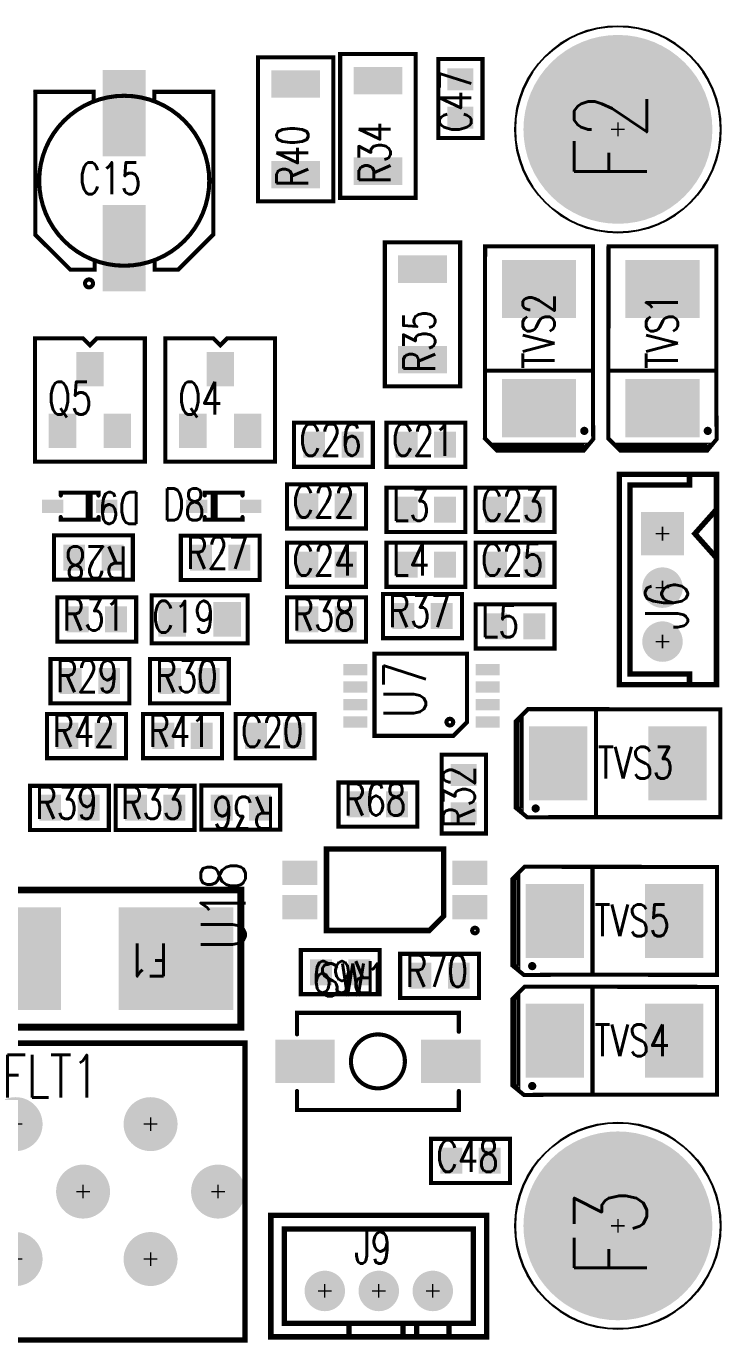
# Model space of a CAD drawing. Extents: x -268 to 95, y -38 to 132.
# Drawn here: x -160.6 to -134.58, y 83.17 to 131.96 of the extents above; entities that cross this region are included whole.
import ezdxf

# ---------------------------------------------------------------- set-up
doc = ezdxf.new("R2010")
doc.units = 0
doc.linetypes.add('KEEPOUT_00010000', pattern=[2, 1, 1])
for name, color, linetype in [('DRIL_PLTE_THRU_01', 96, 'CONTINUOUS'), ('DRIL_PLTE_THRU_06', 16, 'CONTINUOUS'), ('DRIL_SYMBOL', 2, 'CONTINUOUS'), ('KEEPOUT_01', 3, 'CONTINUOUS'), ('KEEPOUT_06', 1, 'CONTINUOUS'), ('PADS_BOT', 1, 'CONTINUOUS'), ('PADS_INNER', 3, 'CONTINUOUS'), ('PADS_TOP', 3, 'CONTINUOUS'), ('PART_NAME_26', 255, 'CONTINUOUS'), ('PART_TOP_2DLINE_26', 255, 'CONTINUOUS'), ('PART_TOP_COPPER_26', 255, 'CONTINUOUS')]:
    doc.layers.add(name, color=color, linetype=linetype)
doc.styles.add('W0$0254', font='simplex', dxfattribs={"width": 0.75})
doc.styles.add('W0$1524', font='simplex', dxfattribs={"width": 0.75})
doc.styles.add('W0$2032', font='simplex', dxfattribs={"width": 0.75})
doc.styles.add('W0$2497666667', font='simplex', dxfattribs={"width": 0.75})

# ---------------------------------------------------------------- blocks, each defined once
blk = doc.blocks.new('SMOOTH_0$1524')
at = {"const_width": 0.0762}
blk.add_lwpolyline([(-0.0381, 0, 1), (0.0381, 0, 1)], format="xyb", close=True, dxfattribs=at)
blk = doc.blocks.new('PART_BODY_TOP_63')
at = {"layer": 'PART_TOP_2DLINE_26', "const_width": 0.152}
for points in [[(-1.128, 2.987), (-1.128, 3.297), (-3.297, 3.297), (-3.297, -1.998), (-1.998, -3.297), (-1.097, -3.297), (-1.097, -2.997)], [(1.118, 2.957), (1.118, 3.297), (3.297, 3.297), (3.297, -1.998), (1.998, -3.297), (1.128, -3.297), (1.128, -3.007)]]:
    blk.add_lwpolyline(points, dxfattribs=at)
blk.add_lwpolyline([(-3.15, 0, 1), (3.15, 0, 1)], format="xyb", close=True, dxfattribs=at)
at = {"layer": 'PART_TOP_COPPER_26', "const_width": 0.152}
blk.add_lwpolyline([(-1.451, -3.805, 1), (-1.157, -3.805, 1)], format="xyb", close=True, dxfattribs=at)
at = {"layer": 'PART_TOP_2DLINE_26'}
for p in [(-3.297, 3.297), (-1.128, 3.297), (-1.128, 2.987), (1.118, 3.297), (1.118, 2.957), (3.297, 3.297), (-3.297, -1.998), (3.297, -1.998), (-1.097, -2.997), (-1.998, -3.297), (-1.097, -3.297), (1.128, -3.007), (1.128, -3.297), (1.998, -3.297)]:
    blk.add_blockref('SMOOTH_0$1524', p, dxfattribs=at)
blk = doc.blocks.new('DRIL_HOLE_0')
blk.add_lwpolyline([(0, 0, 1), (0, 0, 1)], format="xyb", close=True)
blk = doc.blocks.new('PAD_0')
blk.add_lwpolyline([(0, 0, 1), (0, 0, 1)], format="xyb", close=True)
blk = doc.blocks.new('PAD_3')
at = {"const_width": 1.6002}
blk.add_lwpolyline([(-1.6002, 0), (1.6002, 0)], dxfattribs=at)
blk = doc.blocks.new('STK_TOP_18')
at = {"layer": 'DRIL_PLTE_THRU_01'}
blk.add_blockref('DRIL_HOLE_0', (0, 0), dxfattribs=at)
at = {"layer": 'DRIL_PLTE_THRU_06'}
blk.add_blockref('DRIL_HOLE_0', (0, 0), dxfattribs=at)
at = {"layer": 'PADS_BOT'}
blk.add_blockref('PAD_0', (0, 0), dxfattribs=at)
at = {"layer": 'PADS_INNER'}
blk.add_blockref('PAD_0', (0, 0), dxfattribs=at)
at = {"layer": 'PADS_TOP', "rotation": 90}
blk.add_blockref('PAD_3', (0, 0), dxfattribs=at)
blk = doc.blocks.new('SYM_TOP_15')
for name, p in [('STK_TOP_18', (0, 2.5)), ('PART_BODY_TOP_63', (0, 0)), ('STK_TOP_18', (0, -2.5))]:
    blk.add_blockref(name, p)
blk = doc.blocks.new('PART_TOP_14')
blk.add_blockref('SYM_TOP_15', (0, 0))
at = {"layer": 'PART_NAME_26', "style": 'W0$1524', "width": 0.75}
blk.add_text('C15', height=1.1735, dxfattribs=at).set_placement((-1.672, -0.496))
blk = doc.blocks.new('PART_BODY_TOP_60')
at = {"layer": 'PART_TOP_2DLINE_26', "const_width": 0.152}
blk.add_lwpolyline([(-1.778, -0.889), (-1.778, 0.889), (1.778, 0.889), (1.778, -0.889), (-1.778, -0.889)], dxfattribs=at)
at = {"layer": 'PART_TOP_2DLINE_26'}
for p in [(-1.778, 0.889), (1.778, 0.889), (-1.778, -0.889), (-1.778, -0.889), (1.778, -0.889)]:
    blk.add_blockref('SMOOTH_0$1524', p, dxfattribs=at)
blk = doc.blocks.new('PAD_2')
at = {"const_width": 1.026}
blk.add_lwpolyline([(-0.637, 0), (0.637, 0)], dxfattribs=at)
blk = doc.blocks.new('STK_TOP_11')
at = {"layer": 'DRIL_PLTE_THRU_01'}
blk.add_blockref('DRIL_HOLE_0', (0, 0), dxfattribs=at)
at = {"layer": 'DRIL_PLTE_THRU_06'}
blk.add_blockref('DRIL_HOLE_0', (0, 0), dxfattribs=at)
at = {"layer": 'PADS_BOT'}
blk.add_blockref('PAD_0', (0, 0), dxfattribs=at)
at = {"layer": 'PADS_INNER'}
blk.add_blockref('PAD_0', (0, 0), dxfattribs=at)
at = {"layer": 'PADS_TOP', "rotation": 90}
blk.add_blockref('PAD_2', (0, 0), dxfattribs=at)
blk = doc.blocks.new('SYM_TOP_12')
for name, p in [('STK_TOP_11', (-1.016, 0)), ('STK_TOP_11', (1.016, 0)), ('PART_BODY_TOP_60', (0, 0))]:
    blk.add_blockref(name, p)
blk = doc.blocks.new('PART_TOP_18')
blk.add_blockref('SYM_TOP_12', (0, 0))
at = {"layer": 'PART_NAME_26', "style": 'W0$1524', "width": 0.75}
blk.add_text('C19', height=1.17348, dxfattribs=at).set_placement((-1.75133, -0.491384))
blk = doc.blocks.new('PART_BODY_TOP_52')
at = {"layer": 'PART_TOP_2DLINE_26', "const_width": 0.1524}
blk.add_lwpolyline([(-1.4605, -0.8255), (-1.4605, 0.8128), (-1.4605, 0.8128), (1.4605, 0.8128), (1.4605, -0.8255), (-1.4605, -0.8255)], dxfattribs=at)
at = {"layer": 'PART_TOP_2DLINE_26'}
for p in [(-1.4605, 0.8128), (-1.4605, 0.8128), (1.4605, 0.8128), (-1.4605, -0.8255), (-1.4605, -0.8255), (1.4605, -0.8255)]:
    blk.add_blockref('SMOOTH_0$1524', p, dxfattribs=at)
blk = doc.blocks.new('PAD_1')
at = {"const_width": 0.8128}
blk.add_lwpolyline([(-0.4826, 0), (0.4826, 0)], dxfattribs=at)
blk = doc.blocks.new('STK_TOP_5')
at = {"layer": 'DRIL_PLTE_THRU_01'}
blk.add_blockref('DRIL_HOLE_0', (0, 0), dxfattribs=at)
at = {"layer": 'DRIL_PLTE_THRU_06'}
blk.add_blockref('DRIL_HOLE_0', (0, 0), dxfattribs=at)
at = {"layer": 'PADS_BOT'}
blk.add_blockref('PAD_0', (0, 0), dxfattribs=at)
at = {"layer": 'PADS_INNER'}
blk.add_blockref('PAD_0', (0, 0), dxfattribs=at)
at = {"layer": 'PADS_TOP', "rotation": 90}
blk.add_blockref('PAD_1', (0, 0), dxfattribs=at)
blk = doc.blocks.new('SYM_TOP_4')
for name, p in [('PART_BODY_TOP_52', (0, 0)), ('STK_TOP_5', (-0.7112, 0)), ('STK_TOP_5', (0.7112, 0))]:
    blk.add_blockref(name, p)
blk = doc.blocks.new('PART_TOP_19')
blk.add_blockref('SYM_TOP_4', (0, 0))
at = {"layer": 'PART_NAME_26', "style": 'W0$1524', "width": 0.75}
blk.add_text('C20', height=1.1735, dxfattribs=at).set_placement((-1.256, -0.411))
blk = doc.blocks.new('PART_TOP_20')
blk.add_blockref('SYM_TOP_4', (0, 0))
at = {"layer": 'PART_NAME_26', "style": 'W0$1524', "width": 0.75}
blk.add_text('C21', height=1.1735, dxfattribs=at).set_placement((-1.256, -0.411))
blk = doc.blocks.new('PART_TOP_21')
blk.add_blockref('SYM_TOP_4', (0, 0))
at = {"layer": 'PART_NAME_26', "style": 'W0$1524', "width": 0.75}
blk.add_text('C22', height=1.1735, dxfattribs=at).set_placement((-1.256, -0.411))
blk = doc.blocks.new('PART_TOP_22')
blk.add_blockref('SYM_TOP_4', (0, 0))
at = {"layer": 'PART_NAME_26', "style": 'W0$1524', "width": 0.75}
blk.add_text('C23', height=1.1735, dxfattribs=at).set_placement((-1.256, -0.411))
blk = doc.blocks.new('PART_TOP_23')
blk.add_blockref('SYM_TOP_4', (0, 0))
at = {"layer": 'PART_NAME_26', "style": 'W0$1524', "width": 0.75}
blk.add_text('C24', height=1.1735, dxfattribs=at).set_placement((-1.256, -0.411))
blk = doc.blocks.new('PART_TOP_24')
blk.add_blockref('SYM_TOP_4', (0, 0))
at = {"layer": 'PART_NAME_26', "style": 'W0$1524', "width": 0.75}
blk.add_text('C25', height=1.1735, dxfattribs=at).set_placement((-1.256, -0.411))
blk = doc.blocks.new('PART_TOP_25')
blk.add_blockref('SYM_TOP_4', (0, 0))
at = {"layer": 'PART_NAME_26', "style": 'W0$1524', "width": 0.75}
blk.add_text('C26', height=1.1735, dxfattribs=at).set_placement((-1.256, -0.411))
blk = doc.blocks.new('PART_TOP_46')
blk.add_blockref('SYM_TOP_4', (0, 0))
at = {"layer": 'PART_NAME_26', "style": 'W0$1524', "width": 0.75}
blk.add_text('C47', height=1.1735, dxfattribs=at).set_placement((-1.256, -0.411))
blk = doc.blocks.new('PART_TOP_47')
blk.add_blockref('SYM_TOP_4', (0, 0))
at = {"layer": 'PART_NAME_26', "style": 'W0$1524', "width": 0.75}
blk.add_text('C48', height=1.1735, dxfattribs=at).set_placement((-1.256, -0.411))
blk = doc.blocks.new('PART_BODY_TOP_59')
at = {"layer": 'PART_TOP_2DLINE_26', "const_width": 0.152}
for points in [[(-0.699, 0.4), (-0.699, 0.5), (0.699, 0.5), (0.699, 0.4)], [(-0.4, 0.5), (-0.4, -0.5), (-0.3, -0.5), (-0.3, 0.5), (-0.4, 0.5)], [(0.699, -0.4), (0.699, -0.5), (-0.699, -0.5), (-0.699, -0.4)]]:
    blk.add_lwpolyline(points, dxfattribs=at)
at = {"layer": 'PART_TOP_2DLINE_26'}
for p in [(-0.699, 0.5), (-0.4, 0.5), (-0.4, 0.5), (-0.3, 0.5), (0.699, 0.5), (-0.699, 0.4), (0.699, 0.4), (-0.699, -0.4), (-0.699, -0.5), (-0.4, -0.5), (-0.3, -0.5), (0.699, -0.4), (0.699, -0.5)]:
    blk.add_blockref('SMOOTH_0$1524', p, dxfattribs=at)
blk = doc.blocks.new('PAD_7')
at = {"const_width": 0.49953}
blk.add_lwpolyline([(-0.40005, 0), (0.40005, 0)], dxfattribs=at)
blk = doc.blocks.new('STK_TOP_15')
at = {"layer": 'DRIL_PLTE_THRU_01'}
blk.add_blockref('DRIL_HOLE_0', (0, 0), dxfattribs=at)
at = {"layer": 'DRIL_PLTE_THRU_06'}
blk.add_blockref('DRIL_HOLE_0', (0, 0), dxfattribs=at)
at = {"layer": 'PADS_BOT'}
blk.add_blockref('PAD_0', (0, 0), dxfattribs=at)
at = {"layer": 'PADS_INNER'}
blk.add_blockref('PAD_0', (0, 0), dxfattribs=at)
at = {"layer": 'PADS_TOP'}
blk.add_blockref('PAD_7', (0, 0), dxfattribs=at)
blk = doc.blocks.new('SYM_TOP_11')
for name, p in [('PART_BODY_TOP_59', (0, 0)), ('STK_TOP_15', (-1, 0)), ('STK_TOP_15', (1, 0))]:
    blk.add_blockref(name, p)
blk = doc.blocks.new('PART_TOP_74')
blk.add_blockref('SYM_TOP_11', (0, 0))
at = {"layer": 'PART_NAME_26', "style": 'W0$1524', "width": 0.75}
blk.add_text('D8', height=1.1735, dxfattribs=at).set_placement((-2.243, -0.517))
blk = doc.blocks.new('PART_TOP_75')
blk.add_blockref('SYM_TOP_11', (0, 0))
at = {"layer": 'PART_NAME_26', "style": 'W0$1524', "width": 0.75}
blk.add_text('D9', height=1.1735, dxfattribs=at).set_placement((-2.243, -0.517))
blk = doc.blocks.new('SMOOTH_0$254')
at = {"const_width": 0.127}
blk.add_lwpolyline([(-0.0635, 0, 1), (0.0635, 0, 1)], format="xyb", close=True, dxfattribs=at)
blk = doc.blocks.new('PART_BODY_TOP_57')
at = {"layer": 'PART_TOP_2DLINE_26', "const_width": 0.254}
blk.add_lwpolyline([(-5.588, -2.54), (5.588, -2.54), (5.588, 2.54), (-5.588, 2.54), (-5.588, -2.54)], dxfattribs=at)
at = {"layer": 'PART_TOP_2DLINE_26'}
for p in [(-5.588, 2.54), (5.588, 2.54), (-5.588, -2.54), (-5.588, -2.54), (5.588, -2.54)]:
    blk.add_blockref('SMOOTH_0$254', p, dxfattribs=at)
blk = doc.blocks.new('PAD_10')
at = {"const_width": 3.81}
blk.add_lwpolyline([(-2.1209, 0), (2.1209, 0)], dxfattribs=at)
blk = doc.blocks.new('STK_TOP_12')
at = {"layer": 'DRIL_PLTE_THRU_01'}
blk.add_blockref('DRIL_HOLE_0', (0, 0), dxfattribs=at)
at = {"layer": 'DRIL_PLTE_THRU_06'}
blk.add_blockref('DRIL_HOLE_0', (0, 0), dxfattribs=at)
at = {"layer": 'PADS_BOT'}
blk.add_blockref('PAD_0', (0, 0), dxfattribs=at)
at = {"layer": 'PADS_INNER'}
blk.add_blockref('PAD_0', (0, 0), dxfattribs=at)
at = {"layer": 'PADS_TOP'}
blk.add_blockref('PAD_10', (0, 0), dxfattribs=at)
blk = doc.blocks.new('SYM_TOP_9')
for name, p in [('PART_BODY_TOP_57', (0, 0)), ('STK_TOP_12', (-3.1877, 0)), ('STK_TOP_12', (3.1877, 0))]:
    blk.add_blockref(name, p)
blk = doc.blocks.new('PART_TOP_85')
blk.add_blockref('SYM_TOP_9', (0, 0))
at = {"layer": 'PART_NAME_26', "style": 'W0$2032', "width": 0.75}
blk.add_text('F1', height=1.209, dxfattribs=at).set_placement((-2.879, -0.556))
blk = doc.blocks.new('PART_BODY_TOP_75')
at = {"layer": 'KEEPOUT_01', "linetype": 'KEEPOUT_00010000'}
blk.add_lwpolyline([(-3.818, 0, 1), (3.818, 0, 1)], format="xyb", close=True, dxfattribs=at)
at = {"layer": 'KEEPOUT_06', "linetype": 'KEEPOUT_00010000'}
blk.add_lwpolyline([(-3.81, 0, 1), (3.81, 0, 1)], format="xyb", close=True, dxfattribs=at)
blk = doc.blocks.new('DRIL_SYMBOL_3$50012')
at = {"layer": 'DRIL_SYMBOL', "const_width": 0.0508}
for points in [[(-0.254, 0), (0.254, 0)], [(0, -0.254), (0, 0.254)]]:
    blk.add_lwpolyline(points, dxfattribs=at)
blk = doc.blocks.new('DRIL_HOLE_3$50012')
at = {"const_width": 1.75006}
blk.add_lwpolyline([(-0.87503, 0, 1), (0.87503, 0, 1)], format="xyb", close=True, dxfattribs=at)
blk.add_blockref('DRIL_SYMBOL_3$50012', (0, 0))
blk = doc.blocks.new('PAD_11')
at = {"const_width": 1.75006}
blk.add_lwpolyline([(0, -0.87503, 1), (0, 0.87503, 1)], format="xyb", close=True, dxfattribs=at)
blk = doc.blocks.new('PAD_12')
at = {"const_width": 3.499697}
blk.add_lwpolyline([(0, -1.749848, 1), (0, 1.749848, 1)], format="xyb", close=True, dxfattribs=at)
blk = doc.blocks.new('STK_TOP_30')
at = {"layer": 'DRIL_PLTE_THRU_01'}
blk.add_blockref('DRIL_HOLE_3$50012', (0, 0), dxfattribs=at)
at = {"layer": 'DRIL_PLTE_THRU_06'}
blk.add_blockref('DRIL_HOLE_3$50012', (0, 0), dxfattribs=at)
at = {"layer": 'PADS_BOT'}
blk.add_blockref('PAD_12', (0, 0), dxfattribs=at)
at = {"layer": 'PADS_INNER'}
blk.add_blockref('PAD_11', (0, 0), dxfattribs=at)
at = {"layer": 'PADS_TOP'}
blk.add_blockref('PAD_12', (0, 0), dxfattribs=at)
blk = doc.blocks.new('SYM_TOP_27')
for name in ['PART_BODY_TOP_75', 'STK_TOP_30']:
    blk.add_blockref(name, (0, 0))
blk = doc.blocks.new('PART_TOP_86')
blk.add_blockref('SYM_TOP_27', (0, 0))
at = {"layer": 'PART_NAME_26', "style": 'W0$0254', "width": 0.75}
blk.add_text('F2', height=2.68478, rotation=90, dxfattribs=at).set_placement((1.066006, -1.905))
blk = doc.blocks.new('PART_TOP_87')
blk.add_blockref('SYM_TOP_27', (0, 0))
at = {"layer": 'PART_NAME_26', "style": 'W0$0254', "width": 0.75}
blk.add_text('F3', height=2.68478, rotation=90, dxfattribs=at).set_placement((1.066006, -1.905))
blk = doc.blocks.new('SMOOTH_0$1998133333')
at = {"const_width": 0.0999}
blk.add_lwpolyline([(-0.05, 0, 1), (0.05, 0, 1)], format="xyb", close=True, dxfattribs=at)
blk = doc.blocks.new('PART_BODY_TOP_61')
at = {"layer": 'PART_TOP_2DLINE_26', "const_width": 0.2}
blk.add_lwpolyline([(6, 5.5), (-6, 5.5), (-6, -5.5), (6, -5.5), (6, 5.5)], dxfattribs=at)
at = {"layer": 'PART_TOP_2DLINE_26'}
for p in [(-6, 5.5), (6, 5.5), (6, 5.5), (-6, -5.5), (6, -5.5)]:
    blk.add_blockref('SMOOTH_0$1998133333', p, dxfattribs=at)
blk = doc.blocks.new('DRIL_SYMBOL_1$2996333333')
at = {"layer": 'DRIL_SYMBOL', "const_width": 0.0508}
for points in [[(-0.254, 0), (0.254, 0)], [(0, -0.254), (0, 0.254)]]:
    blk.add_lwpolyline(points, dxfattribs=at)
blk = doc.blocks.new('DRIL_HOLE_1$2996333333')
at = {"const_width": 0.649817}
blk.add_lwpolyline([(-0.324908, 0, 1), (0.324908, 0, 1)], format="xyb", close=True, dxfattribs=at)
blk.add_blockref('DRIL_SYMBOL_1$2996333333', (0, 0))
blk = doc.blocks.new('PAD_14')
at = {"const_width": 1}
blk.add_lwpolyline([(0, -0.5, 1), (0, 0.5, 1)], format="xyb", close=True, dxfattribs=at)
blk = doc.blocks.new('STK_TOP_16')
at = {"layer": 'DRIL_PLTE_THRU_01'}
blk.add_blockref('DRIL_HOLE_1$2996333333', (0, 0), dxfattribs=at)
at = {"layer": 'DRIL_PLTE_THRU_06'}
blk.add_blockref('DRIL_HOLE_1$2996333333', (0, 0), dxfattribs=at)
at = {"layer": 'PADS_BOT'}
blk.add_blockref('PAD_14', (0, 0), dxfattribs=at)
at = {"layer": 'PADS_INNER'}
blk.add_blockref('PAD_14', (0, 0), dxfattribs=at)
at = {"layer": 'PADS_TOP'}
blk.add_blockref('PAD_14', (0, 0), dxfattribs=at)
blk = doc.blocks.new('SYM_TOP_13')
for name, p in [('PART_BODY_TOP_61', (0, 0)), ('STK_TOP_16', (-2.5, 2.5)), ('STK_TOP_16', (2.5, 2.5)), ('STK_TOP_16', (0, 0)), ('STK_TOP_16', (5, 0)), ('STK_TOP_16', (-2.5, -2.5)), ('STK_TOP_16', (2.5, -2.5))]:
    blk.add_blockref(name, p)
blk = doc.blocks.new('PART_TOP_90')
blk.add_blockref('SYM_TOP_13', (0, 0))
at = {"layer": 'PART_NAME_26', "style": 'W0$2497666667', "width": 0.75}
blk.add_text('FLT1', height=1.5747153, dxfattribs=at).set_placement((-2.99974, 3.491838))
blk = doc.blocks.new('PART_BODY_TOP_78')
at = {"layer": 'PART_TOP_2DLINE_26', "const_width": 0.2}
for points in [[(-5.6, -2), (2.2, -2), (2.2, 1.6), (-5.6, 1.6), (-5.6, -2)], [(-5.6, -1), (-5.2, -1), (-5.2, 1.2), (1.8, 1.2), (1.8, -1), (2.2, -1)]]:
    blk.add_lwpolyline(points, dxfattribs=at)
at = {"layer": 'PART_TOP_COPPER_26', "const_width": 0.2}
blk.add_lwpolyline([(0, -1.2), (0.9, -2), (-0.9, -2)], close=True, dxfattribs=at)
at = {"layer": 'PART_TOP_2DLINE_26'}
for p in [(-5.6, 1.6), (2.2, 1.6), (-5.2, 1.2), (1.8, 1.2), (-5.6, -1), (-5.2, -1), (1.8, -1), (2.2, -1), (-5.6, -2), (-5.6, -2), (2.2, -2)]:
    blk.add_blockref('SMOOTH_0$1998133333', p, dxfattribs=at)
at = {"layer": 'PART_TOP_COPPER_26'}
for p in [(0, -1.2), (-0.9, -2), (0.9, -2)]:
    blk.add_blockref('SMOOTH_0$1998133333', p, dxfattribs=at)
blk = doc.blocks.new('DRIL_SYMBOL_0$89916')
at = {"layer": 'DRIL_SYMBOL', "const_width": 0.0508}
for points in [[(-0.254, 0), (0.254, 0)], [(0, -0.254), (0, 0.254)]]:
    blk.add_lwpolyline(points, dxfattribs=at)
blk = doc.blocks.new('DRIL_HOLE_0$89916')
at = {"const_width": 0.44958}
blk.add_lwpolyline([(-0.22479, 0, 1), (0.22479, 0, 1)], format="xyb", close=True, dxfattribs=at)
blk.add_blockref('DRIL_SYMBOL_0$89916', (0, 0))
blk = doc.blocks.new('PAD_24')
at = {"const_width": 1.599}
blk.add_lwpolyline([(-0.8, 0), (0.8, 0)], dxfattribs=at)
blk = doc.blocks.new('STK_TOP_23')
at = {"layer": 'DRIL_PLTE_THRU_01'}
blk.add_blockref('DRIL_HOLE_0$89916', (0, 0), dxfattribs=at)
at = {"layer": 'DRIL_PLTE_THRU_06'}
blk.add_blockref('DRIL_HOLE_0$89916', (0, 0), dxfattribs=at)
at = {"layer": 'PADS_BOT'}
blk.add_blockref('PAD_24', (0, 0), dxfattribs=at)
at = {"layer": 'PADS_INNER'}
blk.add_blockref('PAD_24', (0, 0), dxfattribs=at)
at = {"layer": 'PADS_TOP'}
blk.add_blockref('PAD_24', (0, 0), dxfattribs=at)
blk = doc.blocks.new('PAD_23')
at = {"const_width": 0.75}
blk.add_lwpolyline([(0, -0.375, 1), (0, 0.375, 1)], format="xyb", close=True, dxfattribs=at)
blk = doc.blocks.new('STK_TOP_17')
at = {"layer": 'DRIL_PLTE_THRU_01'}
blk.add_blockref('DRIL_HOLE_0$89916', (0, 0), dxfattribs=at)
at = {"layer": 'DRIL_PLTE_THRU_06'}
blk.add_blockref('DRIL_HOLE_0$89916', (0, 0), dxfattribs=at)
at = {"layer": 'PADS_BOT'}
blk.add_blockref('PAD_23', (0, 0), dxfattribs=at)
at = {"layer": 'PADS_INNER'}
blk.add_blockref('PAD_23', (0, 0), dxfattribs=at)
at = {"layer": 'PADS_TOP'}
blk.add_blockref('PAD_23', (0, 0), dxfattribs=at)
blk = doc.blocks.new('SYM_TOP_30')
for name, p in [('PART_BODY_TOP_78', (0, 0)), ('STK_TOP_17', (-4, 0)), ('STK_TOP_17', (-2, 0)), ('STK_TOP_23', (0, 0))]:
    blk.add_blockref(name, p)
blk = doc.blocks.new('PART_TOP_96')
blk.add_blockref('SYM_TOP_30', (0, 0))
at = {"layer": 'PART_NAME_26', "style": 'W0$2497666667', "width": 0.75}
blk.add_text('J6', height=1.5747, dxfattribs=at).set_placement((-3.57, -0.938))
blk = doc.blocks.new('PART_BODY_TOP_73')
at = {"layer": 'PART_TOP_2DLINE_26', "const_width": 0.2}
for points in [[(-5.9, -1.7), (-6, -1.7), (-6, 2.8), (2, 2.8), (2, -1.7), (-5.9, -1.7)], [(-5.5, -1.2), (1.5, -1.2), (1.5, 2.3), (-5.5, 2.3), (-5.5, -1.2)], [(-2, -1.7), (-1.1, -1.7), (-1.1, -1.2), (-3.1, -1.2), (-3.1, -1.7), (-2, -1.7)]]:
    blk.add_lwpolyline(points, dxfattribs=at)
at = {"layer": 'PART_TOP_COPPER_26', "const_width": 0.2}
blk.add_lwpolyline([(0.6, -1.7), (0.6, -1.2), (-0.6, -1.2), (-0.6, -1.7)], close=True, dxfattribs=at)
at = {"layer": 'PART_TOP_2DLINE_26'}
for p in [(-6, 2.8), (2, 2.8), (-5.5, 2.3), (1.5, 2.3), (-5.5, -1.2), (-5.5, -1.2), (-3.1, -1.2), (-1.1, -1.2), (1.5, -1.2), (-6, -1.7), (-5.9, -1.7), (-5.9, -1.7), (-3.1, -1.7), (-2, -1.7), (-2, -1.7), (-1.1, -1.7), (2, -1.7)]:
    blk.add_blockref('SMOOTH_0$1998133333', p, dxfattribs=at)
at = {"layer": 'PART_TOP_COPPER_26'}
for p in [(-0.6, -1.2), (0.6, -1.2), (-0.6, -1.7), (0.6, -1.7)]:
    blk.add_blockref('SMOOTH_0$1998133333', p, dxfattribs=at)
blk = doc.blocks.new('DRIL_SYMBOL_0$7992533333')
at = {"layer": 'DRIL_SYMBOL', "const_width": 0.0508}
for points in [[(-0.254, 0), (0.254, 0)], [(0, -0.254), (0, 0.254)]]:
    blk.add_lwpolyline(points, dxfattribs=at)
blk = doc.blocks.new('DRIL_HOLE_0$7992533333')
at = {"const_width": 0.4}
blk.add_lwpolyline([(-0.2, 0, 1), (0.2, 0, 1)], format="xyb", close=True, dxfattribs=at)
blk.add_blockref('DRIL_SYMBOL_0$7992533333', (0, 0))
blk = doc.blocks.new('STK_TOP_28')
at = {"layer": 'DRIL_PLTE_THRU_01'}
blk.add_blockref('DRIL_HOLE_0$7992533333', (0, 0), dxfattribs=at)
at = {"layer": 'DRIL_PLTE_THRU_06'}
blk.add_blockref('DRIL_HOLE_0$7992533333', (0, 0), dxfattribs=at)
at = {"layer": 'PADS_BOT'}
blk.add_blockref('PAD_23', (0, 0), dxfattribs=at)
at = {"layer": 'PADS_INNER'}
blk.add_blockref('PAD_23', (0, 0), dxfattribs=at)
at = {"layer": 'PADS_TOP'}
blk.add_blockref('PAD_23', (0, 0), dxfattribs=at)
blk = doc.blocks.new('SYM_TOP_25')
for name, p in [('PART_BODY_TOP_73', (0, 0)), ('STK_TOP_28', (-4, 0)), ('STK_TOP_28', (-2, 0)), ('STK_TOP_28', (0, 0))]:
    blk.add_blockref(name, p)
blk = doc.blocks.new('PART_TOP_99')
blk.add_blockref('SYM_TOP_25', (0, 0))
at = {"layer": 'PART_NAME_26', "style": 'W0$1524', "width": 0.75}
blk.add_text('J9', height=1.1735, dxfattribs=at).set_placement((-2.9, 1.017))
blk = doc.blocks.new('PART_TOP_103')
blk.add_blockref('SYM_TOP_4', (0, 0))
at = {"layer": 'PART_NAME_26', "style": 'W0$1524', "width": 0.75}
blk.add_text('L3', height=1.1735, dxfattribs=at).set_placement((-1.256, -0.411))
blk = doc.blocks.new('PART_TOP_104')
blk.add_blockref('SYM_TOP_4', (0, 0))
at = {"layer": 'PART_NAME_26', "style": 'W0$1524', "width": 0.75}
blk.add_text('L4', height=1.1735, dxfattribs=at).set_placement((-1.256, -0.411))
blk = doc.blocks.new('PART_TOP_105')
blk.add_blockref('SYM_TOP_4', (0, 0))
at = {"layer": 'PART_NAME_26', "style": 'W0$1524', "width": 0.75}
blk.add_text('L5', height=1.1735, dxfattribs=at).set_placement((-1.256, -0.411))
blk = doc.blocks.new('PART_BODY_TOP_58')
at = {"layer": 'PART_TOP_2DLINE_26', "const_width": 0.152}
blk.add_lwpolyline([(-2.032, -2.286), (-2.032, 2.286), (-0.254, 2.286), (0, 2.032), (0.254, 2.286), (2.032, 2.286), (2.032, -2.286), (-2.032, -2.286)], dxfattribs=at)
at = {"layer": 'PART_TOP_2DLINE_26'}
for p in [(-2.032, 2.286), (-0.254, 2.286), (0, 2.032), (0.254, 2.286), (2.032, 2.286), (-2.032, -2.286), (-2.032, -2.286), (2.032, -2.286)]:
    blk.add_blockref('SMOOTH_0$1524', p, dxfattribs=at)
blk = doc.blocks.new('PAD_8')
at = {"const_width": 1.016}
blk.add_lwpolyline([(-0.635, 0), (0.635, 0)], dxfattribs=at)
blk = doc.blocks.new('STK_TOP_13')
at = {"layer": 'DRIL_PLTE_THRU_01'}
blk.add_blockref('DRIL_HOLE_0', (0, 0), dxfattribs=at)
at = {"layer": 'DRIL_PLTE_THRU_06'}
blk.add_blockref('DRIL_HOLE_0', (0, 0), dxfattribs=at)
at = {"layer": 'PADS_BOT'}
blk.add_blockref('PAD_0', (0, 0), dxfattribs=at)
at = {"layer": 'PADS_INNER'}
blk.add_blockref('PAD_0', (0, 0), dxfattribs=at)
at = {"layer": 'PADS_TOP', "rotation": 90}
blk.add_blockref('PAD_8', (0, 0), dxfattribs=at)
blk = doc.blocks.new('SYM_TOP_10')
for name, p in [('PART_BODY_TOP_58', (0, 0)), ('STK_TOP_13', (0, 1.143)), ('STK_TOP_13', (-1.016, -1.143)), ('STK_TOP_13', (1.016, -1.143))]:
    blk.add_blockref(name, p)
blk = doc.blocks.new('PART_TOP_113')
blk.add_blockref('SYM_TOP_10', (0, 0))
at = {"layer": 'PART_NAME_26', "style": 'W0$2032', "width": 0.75}
blk.add_text('Q4', height=1.209, dxfattribs=at).set_placement((-1.557, -0.53))
blk = doc.blocks.new('PART_TOP_114')
blk.add_blockref('SYM_TOP_10', (0, 0))
at = {"layer": 'PART_NAME_26', "style": 'W0$2032', "width": 0.75}
blk.add_text('Q5', height=1.209, dxfattribs=at).set_placement((-1.557, -0.53))
blk = doc.blocks.new('PART_TOP_141')
blk.add_blockref('SYM_TOP_4', (0, 0))
at = {"layer": 'PART_NAME_26', "style": 'W0$1524', "width": 0.75}
blk.add_text('R27', height=1.1735, dxfattribs=at).set_placement((-1.256, -0.411))
blk = doc.blocks.new('PART_TOP_142')
blk.add_blockref('SYM_TOP_4', (0, 0))
at = {"layer": 'PART_NAME_26', "style": 'W0$1524', "width": 0.75}
blk.add_text('R28', height=1.1735, dxfattribs=at).set_placement((-1.256, -0.411))
blk = doc.blocks.new('PART_TOP_143')
blk.add_blockref('SYM_TOP_4', (0, 0))
at = {"layer": 'PART_NAME_26', "style": 'W0$1524', "width": 0.75}
blk.add_text('R29', height=1.1735, dxfattribs=at).set_placement((-1.256, -0.411))
blk = doc.blocks.new('PART_TOP_144')
blk.add_blockref('SYM_TOP_4', (0, 0))
at = {"layer": 'PART_NAME_26', "style": 'W0$1524', "width": 0.75}
blk.add_text('R30', height=1.1735, dxfattribs=at).set_placement((-1.256, -0.411))
blk = doc.blocks.new('PART_TOP_145')
blk.add_blockref('SYM_TOP_4', (0, 0))
at = {"layer": 'PART_NAME_26', "style": 'W0$1524', "width": 0.75}
blk.add_text('R31', height=1.1735, dxfattribs=at).set_placement((-1.256, -0.411))
blk = doc.blocks.new('PART_TOP_146')
blk.add_blockref('SYM_TOP_4', (0, 0))
at = {"layer": 'PART_NAME_26', "style": 'W0$1524', "width": 0.75}
blk.add_text('R32', height=1.1735, dxfattribs=at).set_placement((-1.256, -0.411))
blk = doc.blocks.new('PART_TOP_147')
blk.add_blockref('SYM_TOP_4', (0, 0))
at = {"layer": 'PART_NAME_26', "style": 'W0$1524', "width": 0.75}
blk.add_text('R33', height=1.1735, dxfattribs=at).set_placement((-1.256, -0.411))
blk = doc.blocks.new('PART_BODY_TOP_51')
at = {"layer": 'PART_TOP_2DLINE_26', "const_width": 0.152}
blk.add_lwpolyline([(-2.667, -1.397), (2.667, -1.397), (2.667, 1.397), (-2.667, 1.397), (-2.667, -1.397)], dxfattribs=at)
at = {"layer": 'PART_TOP_2DLINE_26'}
for p in [(-2.667, 1.397), (2.667, 1.397), (-2.667, -1.397), (-2.667, -1.397), (2.667, -1.397)]:
    blk.add_blockref('SMOOTH_0$1524', p, dxfattribs=at)
blk = doc.blocks.new('PAD_4')
at = {"const_width": 1.016}
blk.add_lwpolyline([(-0.9017, 0), (0.9017, 0)], dxfattribs=at)
blk = doc.blocks.new('STK_TOP_4')
at = {"layer": 'DRIL_PLTE_THRU_01'}
blk.add_blockref('DRIL_HOLE_0', (0, 0), dxfattribs=at)
at = {"layer": 'DRIL_PLTE_THRU_06'}
blk.add_blockref('DRIL_HOLE_0', (0, 0), dxfattribs=at)
at = {"layer": 'PADS_BOT'}
blk.add_blockref('PAD_0', (0, 0), dxfattribs=at)
at = {"layer": 'PADS_INNER'}
blk.add_blockref('PAD_0', (0, 0), dxfattribs=at)
at = {"layer": 'PADS_TOP', "rotation": 90}
blk.add_blockref('PAD_4', (0, 0), dxfattribs=at)
blk = doc.blocks.new('SYM_TOP_3')
for name, p in [('PART_BODY_TOP_51', (0, 0)), ('STK_TOP_4', (-1.6764, 0)), ('STK_TOP_4', (1.6764, 0))]:
    blk.add_blockref(name, p)
blk = doc.blocks.new('PART_TOP_148')
blk.add_blockref('SYM_TOP_3', (0, 0))
at = {"layer": 'PART_NAME_26', "style": 'W0$1524', "width": 0.75}
blk.add_text('R34', height=1.17348, dxfattribs=at).set_placement((-2.15138, -0.465984))
blk = doc.blocks.new('PART_TOP_149')
blk.add_blockref('SYM_TOP_3', (0, 0))
at = {"layer": 'PART_NAME_26', "style": 'W0$1524', "width": 0.75}
blk.add_text('R35', height=1.17348, dxfattribs=at).set_placement((-2.15138, -0.465984))
blk = doc.blocks.new('PART_TOP_150')
blk.add_blockref('SYM_TOP_4', (0, 0))
at = {"layer": 'PART_NAME_26', "style": 'W0$1524', "width": 0.75}
blk.add_text('R36', height=1.1735, dxfattribs=at).set_placement((-1.256, -0.411))
blk = doc.blocks.new('PART_TOP_151')
blk.add_blockref('SYM_TOP_4', (0, 0))
at = {"layer": 'PART_NAME_26', "style": 'W0$1524', "width": 0.75}
blk.add_text('R37', height=1.1735, dxfattribs=at).set_placement((-1.256, -0.411))
blk = doc.blocks.new('PART_TOP_152')
blk.add_blockref('SYM_TOP_4', (0, 0))
at = {"layer": 'PART_NAME_26', "style": 'W0$1524', "width": 0.75}
blk.add_text('R38', height=1.1735, dxfattribs=at).set_placement((-1.256, -0.411))
blk = doc.blocks.new('PART_TOP_153')
blk.add_blockref('SYM_TOP_4', (0, 0))
at = {"layer": 'PART_NAME_26', "style": 'W0$1524', "width": 0.75}
blk.add_text('R39', height=1.1735, dxfattribs=at).set_placement((-1.256, -0.411))
blk = doc.blocks.new('PART_TOP_154')
blk.add_blockref('SYM_TOP_3', (0, 0))
at = {"layer": 'PART_NAME_26', "style": 'W0$1524', "width": 0.75}
blk.add_text('R40', height=1.17348, dxfattribs=at).set_placement((-2.15138, -0.465984))
blk = doc.blocks.new('PART_TOP_155')
blk.add_blockref('SYM_TOP_4', (0, 0))
at = {"layer": 'PART_NAME_26', "style": 'W0$1524', "width": 0.75}
blk.add_text('R41', height=1.1735, dxfattribs=at).set_placement((-1.256, -0.411))
blk = doc.blocks.new('PART_TOP_156')
blk.add_blockref('SYM_TOP_4', (0, 0))
at = {"layer": 'PART_NAME_26', "style": 'W0$1524', "width": 0.75}
blk.add_text('R42', height=1.1735, dxfattribs=at).set_placement((-1.256, -0.411))
blk = doc.blocks.new('PART_TOP_182')
blk.add_blockref('SYM_TOP_4', (0, 0))
at = {"layer": 'PART_NAME_26', "style": 'W0$1524', "width": 0.75}
blk.add_text('R68', height=1.1735, dxfattribs=at).set_placement((-1.256, -0.411))
blk = doc.blocks.new('PART_TOP_183')
blk.add_blockref('SYM_TOP_4', (0, 0))
at = {"layer": 'PART_NAME_26', "style": 'W0$1524', "width": 0.75}
blk.add_text('R69', height=1.1735, dxfattribs=at).set_placement((-1.256, -0.411))
blk = doc.blocks.new('PART_TOP_184')
blk.add_blockref('SYM_TOP_4', (0, 0))
at = {"layer": 'PART_NAME_26', "style": 'W0$1524', "width": 0.75}
blk.add_text('R70', height=1.1735, dxfattribs=at).set_placement((-1.256, -0.411))
blk = doc.blocks.new('PART_BODY_TOP_72')
at = {"layer": 'PART_TOP_2DLINE_26', "const_width": 0.152}
for points in [[(2.997, 1.099), (2.997, 1.798), (-2.997, 1.798), (-2.997, 0.999)], [(2.997, -1.099), (2.997, -1.798), (-2.997, -1.798), (-2.997, -1.099)]]:
    blk.add_lwpolyline(points, dxfattribs=at)
blk.add_lwpolyline([(-0.999, 0, 1), (0.999, 0, 1)], format="xyb", close=True, dxfattribs=at)
at = {"layer": 'PART_TOP_2DLINE_26'}
for p in [(-2.997, 1.798), (2.997, 1.798), (-2.997, 0.999), (2.997, 1.099), (-2.997, -1.099), (2.997, -1.099), (-2.997, -1.798), (2.997, -1.798)]:
    blk.add_blockref('SMOOTH_0$1524', p, dxfattribs=at)
blk = doc.blocks.new('PAD_33')
at = {"const_width": 1.6002}
blk.add_lwpolyline([(-1.09982, 0), (1.09982, 0)], dxfattribs=at)
blk = doc.blocks.new('STK_TOP_27')
at = {"layer": 'DRIL_PLTE_THRU_01'}
blk.add_blockref('DRIL_HOLE_0', (0, 0), dxfattribs=at)
at = {"layer": 'DRIL_PLTE_THRU_06'}
blk.add_blockref('DRIL_HOLE_0', (0, 0), dxfattribs=at)
at = {"layer": 'PADS_BOT'}
blk.add_blockref('PAD_0', (0, 0), dxfattribs=at)
at = {"layer": 'PADS_INNER'}
blk.add_blockref('PAD_0', (0, 0), dxfattribs=at)
at = {"layer": 'PADS_TOP'}
blk.add_blockref('PAD_33', (0, 0), dxfattribs=at)
blk = doc.blocks.new('SYM_TOP_24')
for name, p in [('PART_BODY_TOP_72', (0, 0)), ('STK_TOP_27', (-2.70002, 0)), ('STK_TOP_27', (2.70002, 0))]:
    blk.add_blockref(name, p)
blk = doc.blocks.new('PART_TOP_195')
blk.add_blockref('SYM_TOP_24', (0, 0))
at = {"layer": 'PART_NAME_26', "style": 'W0$2032', "width": 0.75}
blk.add_text('SW1', height=1.209, dxfattribs=at).set_placement((-2.171, 2.413))
blk = doc.blocks.new('PART_BODY_TOP_54')
at = {"layer": 'PART_TOP_2DLINE_26', "const_width": 0.152}
for points in [[(-2.195, -1.996), (-3.353, -2.007), (-3.785, -1.651), (-3.785, 1.549), (-3.327, 2.007), (3.796, 1.998), (3.796, -1.998), (2.159, -1.998), (-2.195, -1.996)], [(-0.813, 1.981), (-0.813, -1.956)]]:
    blk.add_lwpolyline(points, dxfattribs=at)
at = {"layer": 'PART_TOP_COPPER_26', "const_width": 0.152}
blk.add_lwpolyline([(-3.574, -1.772), (-3.724, -1.647), (-3.724, 1.545), (-3.566, 1.704), (-3.566, -1.774), (-3.57, -1.778)], close=True, dxfattribs=at)
blk.add_lwpolyline([(-3.124, -1.676, 1), (-2.972, -1.676, 1)], format="xyb", close=True, dxfattribs=at)
at = {"layer": 'PART_TOP_2DLINE_26'}
for p in [(-3.327, 2.007), (-0.813, 1.981), (3.796, 1.998), (-3.785, 1.549), (-3.785, -1.651), (-3.353, -2.007), (-2.195, -1.996), (-0.813, -1.956), (2.159, -1.998), (3.796, -1.998)]:
    blk.add_blockref('SMOOTH_0$1524', p, dxfattribs=at)
at = {"layer": 'PART_TOP_COPPER_26'}
for p in [(-3.724, 1.545), (-3.566, 1.704), (-3.724, -1.647), (-3.574, -1.772), (-3.57, -1.778), (-3.566, -1.774)]:
    blk.add_blockref('SMOOTH_0$1524', p, dxfattribs=at)
blk = doc.blocks.new('PAD_34')
at = {"const_width": 2.159}
blk.add_lwpolyline([(-1.3716, 0), (1.3716, 0)], dxfattribs=at)
blk = doc.blocks.new('STK_TOP_9')
at = {"layer": 'DRIL_PLTE_THRU_01'}
blk.add_blockref('DRIL_HOLE_0', (0, 0), dxfattribs=at)
at = {"layer": 'DRIL_PLTE_THRU_06'}
blk.add_blockref('DRIL_HOLE_0', (0, 0), dxfattribs=at)
at = {"layer": 'PADS_BOT'}
blk.add_blockref('PAD_0', (0, 0), dxfattribs=at)
at = {"layer": 'PADS_INNER'}
blk.add_blockref('PAD_0', (0, 0), dxfattribs=at)
at = {"layer": 'PADS_TOP', "rotation": 90}
blk.add_blockref('PAD_34', (0, 0), dxfattribs=at)
blk = doc.blocks.new('SYM_TOP_6')
for name, p in [('STK_TOP_9', (-2.2098, 0)), ('STK_TOP_9', (2.2098, 0)), ('PART_BODY_TOP_54', (0, 0))]:
    blk.add_blockref(name, p)
blk = doc.blocks.new('PART_TOP_196')
blk.add_blockref('SYM_TOP_6', (0, 0))
at = {"layer": 'PART_NAME_26', "style": 'W0$1524', "width": 0.75}
blk.add_text('TVS1', height=1.1735, dxfattribs=at).set_placement((-0.745, -0.567))
blk = doc.blocks.new('PART_TOP_197')
blk.add_blockref('SYM_TOP_6', (0, 0))
at = {"layer": 'PART_NAME_26', "style": 'W0$1524', "width": 0.75}
blk.add_text('TVS2', height=1.1735, dxfattribs=at).set_placement((-0.745, -0.567))
blk = doc.blocks.new('PART_TOP_198')
blk.add_blockref('SYM_TOP_6', (0, 0))
at = {"layer": 'PART_NAME_26', "style": 'W0$1524', "width": 0.75}
blk.add_text('TVS3', height=1.1735, dxfattribs=at).set_placement((-0.745, -0.567))
blk = doc.blocks.new('PART_TOP_199')
blk.add_blockref('SYM_TOP_6', (0, 0))
at = {"layer": 'PART_NAME_26', "style": 'W0$1524', "width": 0.75}
blk.add_text('TVS4', height=1.1735, dxfattribs=at).set_placement((-0.745, -0.567))
blk = doc.blocks.new('PART_TOP_200')
blk.add_blockref('SYM_TOP_6', (0, 0))
at = {"layer": 'PART_NAME_26', "style": 'W0$1524', "width": 0.75}
blk.add_text('TVS5', height=1.1735, dxfattribs=at).set_placement((-0.745, -0.567))
blk = doc.blocks.new('PART_BODY_TOP_71')
at = {"layer": 'PART_TOP_2DLINE_26', "const_width": 0.152}
blk.add_lwpolyline([(0, 0.762), (-0.508, 1.27), (-0.508, 4.191), (2.54, 4.191), (2.54, 0.762), (0, 0.762)], dxfattribs=at)
at = {"layer": 'PART_TOP_COPPER_26', "const_width": 0.152}
blk.add_lwpolyline([(-0.124, 1.4, 1), (0.124, 1.4, 1)], format="xyb", close=True, dxfattribs=at)
at = {"layer": 'PART_TOP_2DLINE_26'}
for p in [(-0.508, 4.191), (2.54, 4.191), (-0.508, 1.27), (0, 0.762), (0, 0.762), (2.54, 0.762)]:
    blk.add_blockref('SMOOTH_0$1524', p, dxfattribs=at)
blk = doc.blocks.new('PAD_39')
at = {"const_width": 0.41995}
blk.add_lwpolyline([(-0.44958, 0), (0.44958, 0)], dxfattribs=at)
blk = doc.blocks.new('STK_TOP_26')
at = {"layer": 'DRIL_PLTE_THRU_01'}
blk.add_blockref('DRIL_HOLE_0', (0, 0), dxfattribs=at)
at = {"layer": 'DRIL_PLTE_THRU_06'}
blk.add_blockref('DRIL_HOLE_0', (0, 0), dxfattribs=at)
at = {"layer": 'PADS_BOT'}
blk.add_blockref('PAD_0', (0, 0), dxfattribs=at)
at = {"layer": 'PADS_INNER'}
blk.add_blockref('PAD_0', (0, 0), dxfattribs=at)
at = {"layer": 'PADS_TOP', "rotation": 90}
blk.add_blockref('PAD_39', (0, 0), dxfattribs=at)
blk = doc.blocks.new('SYM_TOP_23')
for name, p in [('STK_TOP_26', (0, 4.9)), ('STK_TOP_26', (0.65, 4.9)), ('STK_TOP_26', (1.3, 4.9)), ('STK_TOP_26', (1.95, 4.9)), ('PART_BODY_TOP_71', (0, 0)), ('STK_TOP_26', (0, 0)), ('STK_TOP_26', (0.65, 0)), ('STK_TOP_26', (1.3, 0)), ('STK_TOP_26', (1.95, 0))]:
    blk.add_blockref(name, p)
blk = doc.blocks.new('PART_TOP_207')
blk.add_blockref('SYM_TOP_23', (0, 0))
at = {"layer": 'PART_NAME_26', "style": 'W0$2497666667', "width": 0.75}
blk.add_text('U7', height=1.5747, dxfattribs=at).set_placement((0.127, 2.286))
blk = doc.blocks.new('PART_BODY_TOP_64')
at = {"layer": 'PART_TOP_2DLINE_26', "const_width": 0.199813}
blk.add_lwpolyline([(-1.4986, -1.651), (-0.9652, -2.1844), (1.524, -2.1844), (1.524, 2.159), (-1.4986, 2.159), (-1.4986, -1.651)], dxfattribs=at)
at = {"layer": 'PART_TOP_COPPER_26', "const_width": 0.1524}
blk.add_lwpolyline([(-1.602976, -3.3401, 1), (-1.396764, -3.3401, 1)], format="xyb", close=True, dxfattribs=at)
at = {"layer": 'PART_TOP_2DLINE_26'}
for p in [(-1.4986, 2.159), (1.524, 2.159), (-1.4986, -1.651), (-1.4986, -1.651), (-0.9652, -2.1844), (1.524, -2.1844)]:
    blk.add_blockref('SMOOTH_0$1998133333', p, dxfattribs=at)
blk = doc.blocks.new('PAD_35')
at = {"const_width": 0.9}
blk.add_lwpolyline([(-0.65, 0), (0.65, 0)], dxfattribs=at)
blk = doc.blocks.new('STK_TOP_19')
at = {"layer": 'DRIL_PLTE_THRU_01'}
blk.add_blockref('DRIL_HOLE_0', (0, 0), dxfattribs=at)
at = {"layer": 'DRIL_PLTE_THRU_06'}
blk.add_blockref('DRIL_HOLE_0', (0, 0), dxfattribs=at)
at = {"layer": 'PADS_BOT'}
blk.add_blockref('PAD_0', (0, 0), dxfattribs=at)
at = {"layer": 'PADS_INNER'}
blk.add_blockref('PAD_0', (0, 0), dxfattribs=at)
at = {"layer": 'PADS_TOP', "rotation": 90}
blk.add_blockref('PAD_35', (0, 0), dxfattribs=at)
blk = doc.blocks.new('SYM_TOP_16')
for name, p in [('STK_TOP_19', (-0.635, 3.15)), ('STK_TOP_19', (0.635, 3.15)), ('PART_BODY_TOP_64', (0, 0)), ('STK_TOP_19', (-0.635, -3.15)), ('STK_TOP_19', (0.635, -3.15))]:
    blk.add_blockref(name, p)
blk = doc.blocks.new('PART_TOP_218')
blk.add_blockref('SYM_TOP_16', (0, 0))
at = {"layer": 'PART_NAME_26', "style": 'W0$2032', "width": 0.75}
blk.add_text('U18', height=1.6535, dxfattribs=at).set_placement((-2.236, 5.163))

msp = doc.modelspace()

# ---------------------------------------------------------------- block references
for name, p in [('PART_TOP_86', (-138.684, 128.143)), ('PART_TOP_14', (-156.972, 126.238)), ('PART_TOP_114', (-158.242, 118.11)), ('PART_TOP_113', (-153.416, 118.11)), ('PART_TOP_25', (-149.225, 116.459)), ('PART_TOP_20', (-145.796, 116.459)), ('PART_TOP_74', (-153.289, 114.173)), ('PART_TOP_21', (-149.479, 114.173)), ('PART_TOP_103', (-145.796, 114.046)), ('PART_TOP_22', (-142.494, 114.046)), ('PART_TOP_141', (-153.416, 112.268)), ('PART_TOP_23', (-149.479, 112.014)), ('PART_TOP_104', (-145.796, 112.014)), ('PART_TOP_24', (-142.494, 112.014)), ('PART_TOP_145', (-157.988, 109.982)), ('PART_TOP_18', (-154.178, 109.982)), ('PART_TOP_152', (-149.479, 109.982)), ('PART_TOP_151', (-145.923, 110.109)), ('PART_TOP_105', (-142.494, 109.728)), ('PART_TOP_143', (-158.242, 107.696)), ('PART_TOP_144', (-154.559, 107.696)), ('PART_TOP_198', (-138.684, 104.648)), ('PART_TOP_156', (-158.369, 105.664)), ('PART_TOP_155', (-154.813, 105.664)), ('PART_TOP_19', (-151.384, 105.664)), ('PART_TOP_182', (-147.574, 103.124)), ('PART_TOP_153', (-159.004, 102.997)), ('PART_TOP_147', (-155.829, 102.997)), ('PART_TOP_200', (-138.811, 98.806)), ('PART_TOP_184', (-145.288, 96.774)), ('PART_TOP_195', (-147.574, 93.599)), ('PART_TOP_199', (-138.811, 94.361)), ('PART_TOP_90', (-158.496, 88.773)), ('PART_TOP_87', (-138.684, 87.503)), ('PART_TOP_47', (-144.145, 89.916)), ('PART_TOP_99', (-145.542, 85.09))]:
    msp.add_blockref(name, p)
for name, p, rotation in [('PART_TOP_154', (-150.622, 128.143), 90), ('PART_TOP_148', (-147.574, 128.27), 90), ('PART_TOP_46', (-144.526, 129.286), 90), ('PART_TOP_149', (-145.923, 121.285), 90), ('PART_TOP_197', (-141.605, 120.015), 90), ('PART_TOP_196', (-137.033, 120.015), 90), ('PART_TOP_96', (-137.033, 113.157), 90), ('PART_TOP_75', (-158.623, 114.173), 180), ('PART_TOP_142', (-158.115, 112.268), 180), ('PART_TOP_207', (-143.51, 106.172), 90), ('PART_TOP_146', (-144.399, 103.505), 90), ('PART_TOP_150', (-152.654, 102.997), 180), ('PART_TOP_218', (-147.32, 99.949), 90), ('PART_TOP_85', (-158.242, 97.409), 180), ('PART_TOP_183', (-148.971, 96.901), 180)]:
    msp.add_blockref(name, p, dxfattribs=dict(rotation=rotation))

doc.saveas('drawing.dxf')
